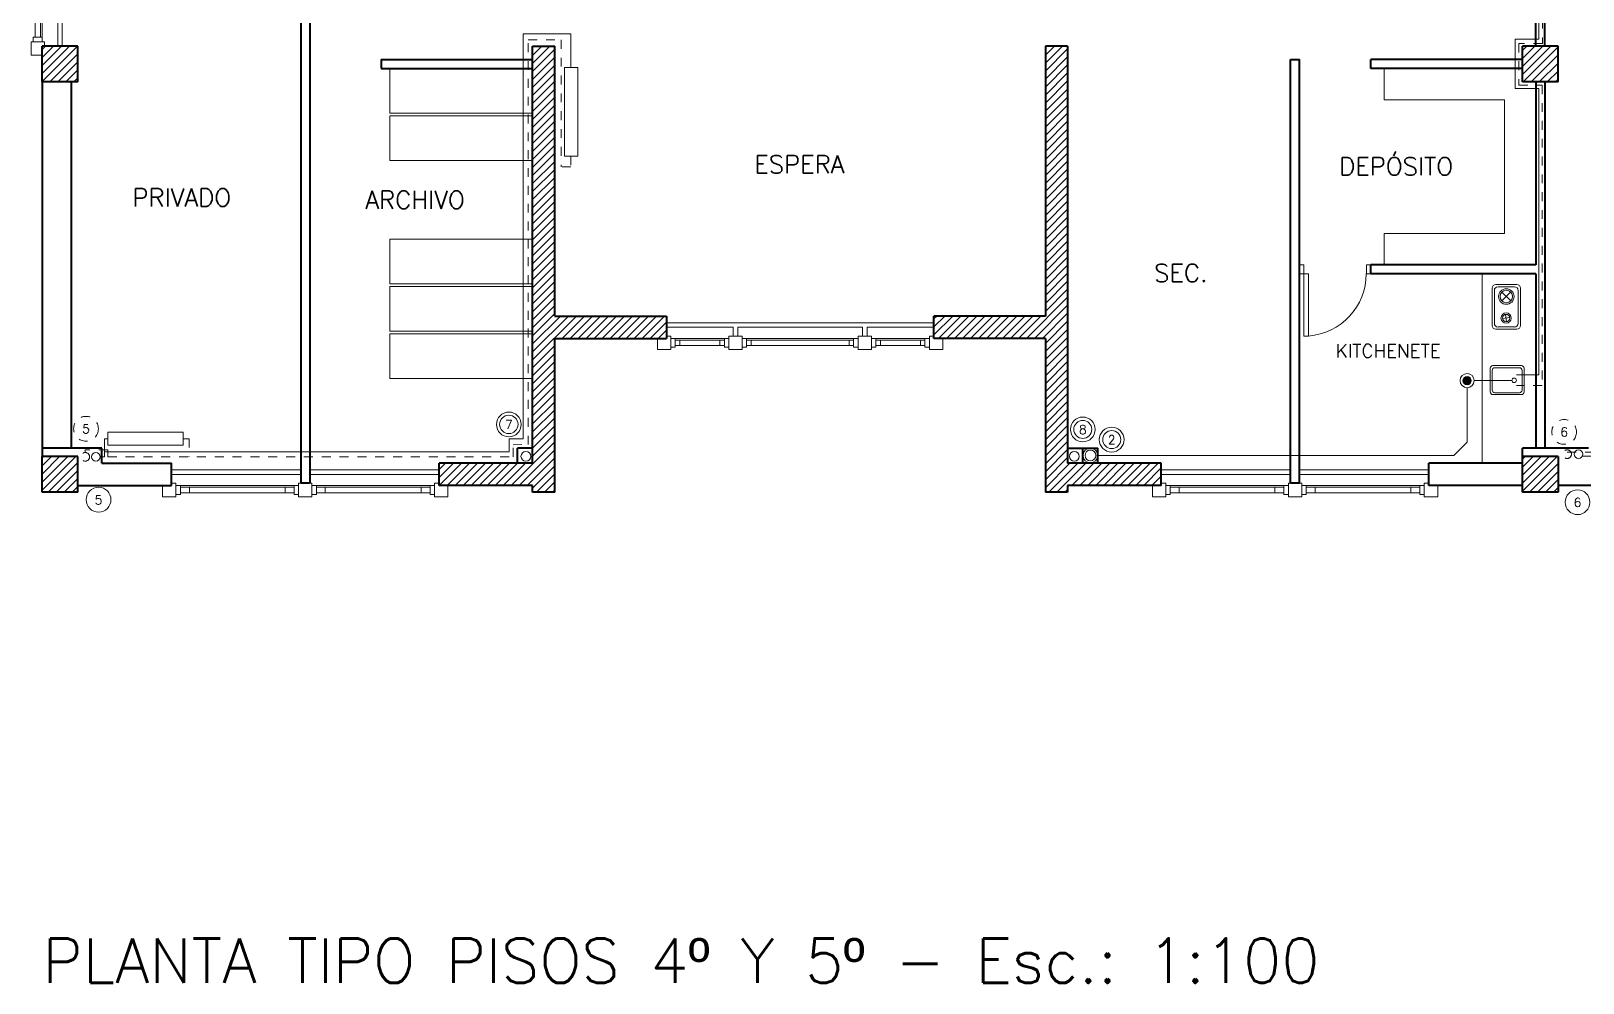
# Model space of a CAD drawing. Extents: x 1009 to 1343, y -172900 to 201.
# Drawn here: x 1275.32 to 1292.72, y 2.25 to 12.92 of the extents above; entities that cross this region are included whole.
import ezdxf

# ---------------------------------------------------------------- set-up
doc = ezdxf.new("R2010")
doc.units = 0
doc.header["$LTSCALE"] = 0.5
doc.linetypes.add('ACAD_ISO03W100', pattern=[30, 12, -18])
doc.linetypes.add('DASHED', pattern=[19.05, 12.7, -6.35])
for name, color, linetype, lineweight in [('Agua caliente', 230, 'CONTINUOUS', 18), ('Agua fria', 5, 'ACAD_ISO03W100', 18), ('Carpintería', 55, 'CONTINUOUS', 20), ('Desague primario', 10, 'CONTINUOUS', 18), ('Detalles 01', 8, 'CONTINUOUS', 9), ('Equipamiento fijo', 31, 'CONTINUOUS', 13), ('Equipamiento movil', 33, 'CONTINUOUS', 9), ('Muros corte', 7, 'CONTINUOUS', 40), ('Pluviales', 41, 'CONTINUOUS', 18), ('Punta 01', 6, 'CONTINUOUS', 9), ('Punta 015', 64, 'CONTINUOUS', 13), ('Punta 02', 11, 'CONTINUOUS', 20), ('Punta 05', 52, 'CONTINUOUS', 50), ('Ventilación', 105, 'CONTINUOUS', 18)]:
    doc.layers.add(name, color=color, linetype=linetype, lineweight=lineweight)
doc.styles.add('Texto 1 mm', font='simplex.shx', dxfattribs={"height": 0.1})
doc.styles.add('Texto 1.5 mm', font='simplex.shx', dxfattribs={"height": 0.15})
doc.styles.add('Texto 2 mm', font='simplex.shx', dxfattribs={"height": 0.2})
doc.styles.add('Texto 5 mm', font='simplex.shx', dxfattribs={"height": 0.5})
pattern_1 = [(45, (60.8, -104.45304), (-0.0449012806, 0.0449012806), [])]

msp = doc.modelspace()

# ---------------------------------------------------------------- hatches: boundary and pattern name
at = {"layer": 'Desague primario'}
msp.add_hatch(color=256, dxfattribs=at).paths.add_polyline_path([(1291.472, 9.003, 1), (1291.379, 9.003, 1)])
at = {"layer": 'Detalles 01'}
h = msp.add_hatch(dxfattribs=at)
h.set_pattern_fill('ANSI31,_O', color=256, scale=0.02)
h.set_pattern_definition(pattern_1)
h.paths.add_polyline_path([(1275.846, 12.752), (1275.446, 12.752), (1275.446, 12.352), (1275.846, 12.352)])
h = msp.add_hatch(dxfattribs=at)
h.set_pattern_fill('ANSI31,_O', color=256, scale=0.02)
h.set_pattern_definition(pattern_1)
h.paths.add_polyline_path([(1282.446, 9.727), (1281.196, 9.727), (1281.196, 12.752), (1280.946, 12.752), (1280.946, 8.077), (1279.896, 8.077), (1279.896, 7.827), (1280.946, 7.827), (1280.946, 7.752), (1281.196, 7.752), (1281.196, 9.477), (1282.446, 9.477)])
h.paths.add_polyline_path([(1286.946, 12.752), (1286.696, 12.752), (1286.696, 9.727), (1285.446, 9.727), (1285.446, 9.477), (1286.696, 9.477), (1286.696, 7.752), (1286.946, 7.752), (1286.946, 7.827), (1287.996, 7.827), (1287.996, 8.077), (1286.946, 8.077)])
h = msp.add_hatch(dxfattribs=at)
h.set_pattern_fill('ANSI31,_O', color=256, scale=0.02)
h.set_pattern_definition(pattern_1)
h.paths.add_polyline_path([(1292.446, 12.752), (1292.046, 12.752), (1292.046, 12.352), (1292.446, 12.352)])
h = msp.add_hatch(dxfattribs=at)
h.set_pattern_fill('ANSI31,_O', color=256, scale=0.02)
h.set_pattern_definition(pattern_1)
h.paths.add_polyline_path([(1275.846, 8.152), (1275.446, 8.152), (1275.446, 7.752), (1275.846, 7.752)])
h = msp.add_hatch(dxfattribs=at)
h.set_pattern_fill('ANSI31,_O', color=256, scale=0.02)
h.set_pattern_definition(pattern_1)
h.paths.add_polyline_path([(1292.446, 8.152), (1292.046, 8.152), (1292.046, 7.752), (1292.446, 7.752)])

# ---------------------------------------------------------------- linework, layer by layer
at = {"layer": 'Agua caliente', "lineweight": 20, "ltscale": 0.01}
for p, q in [((1292.23, 14.401), (1292.23, 12.829)), ((1280.841, 8.349), (1280.841, 12.891)), ((1280.841, 12.891), (1281.376, 12.891)), ((1281.376, 12.891), (1281.376, 12.512)), ((1292.23, 12.829), (1291.964, 12.829)), ((1291.964, 12.829), (1291.964, 12.277)), ((1291.964, 12.277), (1292.229, 12.277)), ((1292.229, 12.277), (1292.229, 9.068)), ((1292.229, 9.068), (1291.981, 9.068)), ((1276.143, 8.349), (1276.18, 8.349)), ((1276.143, 8.204), (1276.143, 8.349)), ((1276.143, 8.204), (1280.682, 8.204)), ((1276.143, 8.149), (1276.143, 8.204)), ((1280.682, 8.204), (1280.682, 8.349)), ((1280.682, 8.349), (1280.841, 8.349)), ((1276.095, 8.149), (1276.143, 8.149)), ((1292.725, 8.155), (1297.39, 8.155))]:
    msp.add_line(p, q, dxfattribs=at)
for centre, radius in [((1276.047, 8.149), 0.0486), ((1292.676, 8.179), 0.0486), ((1276.078, 7.668), 0.139), ((1292.664, 7.64), 0.139)]:
    msp.add_circle(centre, radius, dxfattribs=at)
at = {"layer": 'Agua fria', "lineweight": 20, "ltscale": 0.01}
for p, q in [((1292.27, 14.449), (1292.27, 12.783)), ((1280.896, 8.286), (1280.896, 12.823)), ((1280.896, 12.823), (1281.265, 12.823)), ((1281.265, 12.823), (1281.265, 11.399)), ((1292.27, 12.783), (1292.007, 12.783)), ((1292.007, 12.783), (1292.007, 12.316)), ((1292.007, 12.316), (1292.267, 12.316)), ((1292.267, 12.315), (1292.267, 8.948)), ((1281.376, 11.52), (1281.376, 11.399)), ((1281.376, 11.399), (1281.265, 11.399)), ((1292.267, 8.948), (1291.979, 8.948)), ((1276.181, 8.226), (1275.929, 8.226)), ((1275.929, 8.226), (1275.929, 8.198)), ((1276.181, 8.149), (1276.181, 8.226)), ((1277.027, 8.352), (1277.094, 8.352)), ((1277.094, 8.352), (1277.094, 8.149)), ((1280.726, 8.285), (1280.896, 8.286)), ((1280.726, 8.149), (1280.726, 8.285)), ((1292.548, 8.203), (1297.334, 8.203)), ((1276.181, 8.149), (1280.726, 8.149))]:
    msp.add_line(p, q, dxfattribs=at)
for centre in [(1275.937, 8.463), (1292.514, 8.428)]:
    msp.add_circle(centre, 0.139, dxfattribs=at)
at = {"layer": 'Agua fria', "linetype": 'DASHED', "lineweight": 20, "ltscale": 0.01}
for centre in [(1275.929, 8.149), (1292.548, 8.179)]:
    msp.add_circle(centre, 0.0486, dxfattribs=at)
at = {"layer": 'Carpintería'}
for p, q in [((1275.366, 14.619), (1275.366, 12.852)), ((1275.426, 14.619), (1275.426, 12.852)), ((1275.471, 12.802), (1275.321, 12.802)), ((1275.321, 12.802), (1275.321, 12.652)), ((1275.346, 12.802), (1275.346, 12.852)), ((1275.346, 12.852), (1275.446, 12.852)), ((1275.446, 12.852), (1275.446, 12.802)), ((1275.471, 12.802), (1275.471, 12.752)), ((1275.321, 12.652), (1275.446, 12.652)), ((1289.596, 10.302), (1289.546, 10.302)), ((1289.596, 10.302), (1289.596, 10.202)), ((1290.296, 10.302), (1290.296, 10.202)), ((1290.296, 10.302), (1290.346, 10.302)), ((1289.596, 10.202), (1289.546, 10.202)), ((1289.596, 10.202), (1289.596, 9.502)), ((1289.646, 10.202), (1289.596, 10.202)), ((1289.646, 9.502), (1289.646, 10.202)), ((1290.296, 10.202), (1290.346, 10.202)), ((1282.346, 9.352), (1282.346, 9.477)), ((1282.496, 9.502), (1282.446, 9.502)), ((1282.496, 9.352), (1282.496, 9.502)), ((1282.546, 9.477), (1282.496, 9.477)), ((1282.546, 9.377), (1282.546, 9.477)), ((1283.096, 9.457), (1282.546, 9.457)), ((1282.596, 9.397), (1282.596, 9.457)), ((1283.046, 9.397), (1283.046, 9.457)), ((1283.096, 9.377), (1283.096, 9.477)), ((1283.146, 9.477), (1283.096, 9.477)), ((1283.296, 9.502), (1283.146, 9.502)), ((1283.146, 9.502), (1283.146, 9.352)), ((1283.296, 9.502), (1283.296, 9.352)), ((1283.296, 9.477), (1283.346, 9.477)), ((1283.346, 9.377), (1283.346, 9.477)), ((1284.546, 9.457), (1283.346, 9.457)), ((1283.396, 9.397), (1283.396, 9.457)), ((1284.496, 9.397), (1284.496, 9.457)), ((1284.596, 9.477), (1284.546, 9.477)), ((1284.546, 9.377), (1284.546, 9.477)), ((1284.746, 9.502), (1284.596, 9.502)), ((1284.596, 9.502), (1284.596, 9.352)), ((1284.746, 9.502), (1284.746, 9.352)), ((1284.746, 9.477), (1284.796, 9.477)), ((1284.796, 9.377), (1284.796, 9.477)), ((1285.346, 9.457), (1284.796, 9.457)), ((1284.846, 9.397), (1284.846, 9.457)), ((1285.296, 9.397), (1285.296, 9.457)), ((1285.346, 9.377), (1285.346, 9.477)), ((1285.346, 9.477), (1285.396, 9.477)), ((1285.396, 9.352), (1285.396, 9.502)), ((1285.396, 9.502), (1285.446, 9.502)), ((1285.546, 9.352), (1285.546, 9.477)), ((1289.596, 9.502), (1289.646, 9.502)), ((1282.496, 9.352), (1282.346, 9.352)), ((1282.546, 9.377), (1282.496, 9.377)), ((1283.096, 9.397), (1282.546, 9.397)), ((1283.146, 9.377), (1283.096, 9.377)), ((1283.296, 9.352), (1283.146, 9.352)), ((1283.346, 9.377), (1283.296, 9.377)), ((1284.546, 9.397), (1283.346, 9.397)), ((1284.596, 9.377), (1284.546, 9.377)), ((1284.746, 9.352), (1284.596, 9.352)), ((1284.796, 9.377), (1284.746, 9.377)), ((1285.346, 9.397), (1284.796, 9.397)), ((1285.346, 9.377), (1285.396, 9.377)), ((1285.396, 9.352), (1285.546, 9.352)), ((1276.946, 7.852), (1276.896, 7.852)), ((1276.946, 7.702), (1276.946, 7.852)), ((1278.321, 7.702), (1278.321, 7.852)), ((1278.346, 7.852), (1278.321, 7.852)), ((1278.471, 7.852), (1278.446, 7.852)), ((1278.471, 7.702), (1278.471, 7.852)), ((1279.846, 7.702), (1279.846, 7.852)), ((1279.846, 7.852), (1279.896, 7.852)), ((1288.046, 7.852), (1287.996, 7.852)), ((1288.046, 7.702), (1288.046, 7.852)), ((1289.421, 7.702), (1289.421, 7.852)), ((1289.446, 7.852), (1289.421, 7.852)), ((1289.571, 7.852), (1289.546, 7.852)), ((1289.571, 7.702), (1289.571, 7.852)), ((1290.946, 7.702), (1290.946, 7.852)), ((1290.946, 7.852), (1290.996, 7.852)), ((1276.796, 7.702), (1276.796, 7.827)), ((1276.946, 7.702), (1276.796, 7.702)), ((1276.996, 7.827), (1276.946, 7.827)), ((1276.946, 7.727), (1276.996, 7.727)), ((1276.996, 7.727), (1276.996, 7.827)), ((1276.996, 7.807), (1278.271, 7.807)), ((1276.996, 7.747), (1278.271, 7.747)), ((1277.096, 7.747), (1277.096, 7.807)), ((1278.171, 7.747), (1278.171, 7.807)), ((1278.271, 7.827), (1278.271, 7.727)), ((1278.271, 7.827), (1278.321, 7.827)), ((1278.321, 7.727), (1278.271, 7.727)), ((1278.471, 7.702), (1278.321, 7.702)), ((1278.521, 7.827), (1278.471, 7.827)), ((1278.471, 7.727), (1278.521, 7.727)), ((1278.521, 7.727), (1278.521, 7.827)), ((1278.521, 7.807), (1279.796, 7.807)), ((1278.521, 7.747), (1279.796, 7.747)), ((1278.621, 7.747), (1278.621, 7.807)), ((1279.696, 7.747), (1279.696, 7.807)), ((1279.796, 7.727), (1279.796, 7.827)), ((1279.796, 7.827), (1279.846, 7.827)), ((1279.846, 7.727), (1279.796, 7.727)), ((1279.846, 7.702), (1279.996, 7.702)), ((1279.996, 7.702), (1279.996, 7.827)), ((1287.896, 7.702), (1287.896, 7.827)), ((1288.046, 7.702), (1287.896, 7.702)), ((1288.096, 7.827), (1288.046, 7.827)), ((1288.046, 7.727), (1288.096, 7.727)), ((1288.096, 7.727), (1288.096, 7.827)), ((1288.096, 7.807), (1289.371, 7.807)), ((1288.096, 7.747), (1289.371, 7.747)), ((1288.196, 7.747), (1288.196, 7.807)), ((1289.271, 7.747), (1289.271, 7.807)), ((1289.371, 7.827), (1289.371, 7.727)), ((1289.371, 7.827), (1289.421, 7.827)), ((1289.421, 7.727), (1289.371, 7.727)), ((1289.571, 7.702), (1289.421, 7.702)), ((1289.621, 7.827), (1289.571, 7.827)), ((1289.571, 7.727), (1289.621, 7.727)), ((1289.621, 7.727), (1289.621, 7.827)), ((1289.621, 7.807), (1290.896, 7.807)), ((1289.621, 7.747), (1290.896, 7.747)), ((1289.721, 7.747), (1289.721, 7.807)), ((1290.796, 7.747), (1290.796, 7.807)), ((1290.896, 7.727), (1290.896, 7.827)), ((1290.896, 7.827), (1290.946, 7.827)), ((1290.946, 7.727), (1290.896, 7.727)), ((1290.946, 7.702), (1291.096, 7.702)), ((1291.096, 7.702), (1291.096, 7.827))]:
    msp.add_line(p, q, dxfattribs=at)
at = {"layer": 'Desague primario'}
msp.add_line((1291.472, 9.007), (1291.379, 9.007), dxfattribs=at)
at = {"layer": 'Desague primario', "lineweight": 20, "ltscale": 0.01}
for p, q in [((1291.426, 8.924), (1291.426, 8.313)), ((1291.505, 9.003), (1291.928, 9.003)), ((1291.276, 8.163), (1291.426, 8.313)), ((1291.276, 8.163), (1287.286, 8.162))]:
    msp.add_line(p, q, dxfattribs=at)
at = {"layer": 'Desague primario'}
for centre, radius in [((1291.426, 9.003), 0.0793), ((1291.426, 9.003), 0.0464), ((1287.44, 8.342), 0.101), ((1287.201, 8.164), 0.0605)]:
    msp.add_circle(centre, radius, dxfattribs=at)
at = {"layer": 'Detalles 01'}
for p, q in [((1275.621, 14.694), (1275.621, 12.752)), ((1275.671, 14.694), (1275.671, 12.752)), ((1275.446, 14.619), (1275.446, 12.852)), ((1282.446, 9.652), (1285.446, 9.652)), ((1282.446, 9.602), (1283.196, 9.602)), ((1283.196, 9.502), (1283.196, 9.602)), ((1283.246, 9.502), (1283.246, 9.602)), ((1283.246, 9.602), (1284.646, 9.602)), ((1284.646, 9.502), (1284.646, 9.602)), ((1284.696, 9.502), (1284.696, 9.602)), ((1284.696, 9.602), (1285.446, 9.602)), ((1283.096, 9.477), (1282.546, 9.477)), ((1284.546, 9.477), (1283.346, 9.477)), ((1285.346, 9.477), (1284.796, 9.477)), ((1278.346, 8.002), (1276.896, 8.002)), ((1278.346, 7.952), (1276.896, 7.952)), ((1279.896, 8.002), (1278.446, 8.002)), ((1279.896, 7.952), (1278.446, 7.952)), ((1289.446, 8.002), (1287.996, 8.002)), ((1289.446, 7.952), (1287.996, 7.952)), ((1290.996, 8.002), (1289.546, 8.002)), ((1290.996, 7.952), (1289.546, 7.952)), ((1278.271, 7.827), (1276.996, 7.827)), ((1279.796, 7.827), (1278.521, 7.827)), ((1289.371, 7.827), (1288.096, 7.827)), ((1290.896, 7.827), (1289.621, 7.827))]:
    msp.add_line(p, q, dxfattribs=at)
msp.add_arc((1289.592, 10.204), 0.703, 274.3593, 359.8829, dxfattribs=at)
at = {"layer": 'Equipamiento fijo'}
for p, q in [((1279.346, 12.002), (1279.346, 12.502)), ((1290.496, 12.502), (1290.496, 12.152)), ((1291.846, 12.152), (1290.496, 12.152)), ((1291.846, 12.152), (1291.846, 10.652)), ((1279.346, 12.002), (1280.946, 12.002)), ((1279.346, 11.472), (1279.346, 11.972)), ((1279.346, 11.972), (1280.946, 11.972)), ((1279.346, 11.472), (1280.946, 11.472)), ((1291.846, 10.652), (1290.496, 10.652)), ((1290.496, 10.302), (1290.496, 10.652)), ((1279.346, 10.587), (1280.946, 10.587)), ((1279.346, 10.087), (1279.346, 10.587)), ((1291.596, 10.202), (1291.596, 8.077)), ((1279.346, 10.087), (1280.946, 10.087)), ((1279.346, 9.557), (1279.346, 10.057)), ((1279.346, 10.057), (1280.946, 10.057)), ((1279.346, 9.557), (1280.946, 9.557)), ((1279.346, 9.027), (1279.346, 9.527)), ((1279.346, 9.527), (1280.946, 9.527)), ((1279.346, 9.027), (1280.946, 9.027))]:
    msp.add_line(p, q, dxfattribs=at)
at = {"layer": 'Equipamiento movil'}
for p, q in [((1291.707, 9.621), (1291.707, 10.04)), ((1291.732, 9.646), (1291.732, 10.014)), ((1291.748, 10.081), (1291.983, 10.081)), ((1291.773, 10.056), (1291.957, 10.056)), ((1291.914, 9.995), (1291.815, 9.896)), ((1291.815, 9.995), (1291.915, 9.896)), ((1291.999, 10.014), (1291.999, 9.83)), ((1292.024, 10.04), (1292.024, 9.83)), ((1291.999, 9.83), (1291.999, 9.646)), ((1292.024, 9.83), (1292.024, 9.621)), ((1291.983, 9.58), (1291.748, 9.58)), ((1291.957, 9.605), (1291.773, 9.605)), ((1291.904, 9.711), (1291.822, 9.699)), ((1291.869, 9.664), (1291.857, 9.746)), ((1291.685, 8.877), (1291.685, 9.142)), ((1291.707, 9.117), (1291.707, 8.898)), ((1291.715, 9.172), (1292.034, 9.172)), ((1292.012, 9.147), (1291.737, 9.147)), ((1292.042, 8.898), (1292.042, 9.117)), ((1292.064, 9.142), (1292.064, 8.877)), ((1292.034, 8.847), (1291.715, 8.847)), ((1291.737, 8.868), (1292.012, 8.868))]:
    msp.add_line(p, q, dxfattribs=at)
for centre, radius in [((1291.865, 9.946), 0.0871), ((1291.865, 9.946), 0.0703), ((1291.863, 9.705), 0.0577), ((1291.863, 9.705), 0.041), ((1291.953, 9.007), 0.0252)]:
    msp.add_circle(centre, radius, dxfattribs=at)
for centre, radius, start, end in [((1291.748, 10.04), 0.0418, 90, 180), ((1291.773, 10.014), 0.0418, 90, 180), ((1291.957, 10.014), 0.0418, 0, 90), ((1291.983, 10.04), 0.0418, 0, 90), ((1291.748, 9.621), 0.0418, 180, 270), ((1291.773, 9.646), 0.0418, 180, 270), ((1291.957, 9.646), 0.0418, 270, 0), ((1291.983, 9.621), 0.0418, 270, 0), ((1291.715, 9.142), 0.03, 90, 180), ((1291.737, 9.117), 0.03, 90, 180), ((1292.012, 9.117), 0.03, 0, 90), ((1292.034, 9.142), 0.03, 0, 90), ((1291.715, 8.877), 0.03, 180, 270), ((1291.737, 8.898), 0.03, 180, 270), ((1292.012, 8.898), 0.03, 270, 360), ((1292.034, 8.877), 0.03, 270, 0)]:
    msp.add_arc(centre, radius, start, end, dxfattribs=at)
at = {"layer": 'Muros corte'}
for p, q in [((1278.346, 14.794), (1278.346, 7.852)), ((1278.446, 14.794), (1278.446, 7.852)), ((1292.196, 12.752), (1292.196, 14.794)), ((1292.296, 12.752), (1292.296, 14.694)), ((1275.846, 12.752), (1275.446, 12.752)), ((1275.446, 12.352), (1275.446, 12.752)), ((1275.846, 12.352), (1275.846, 12.752)), ((1280.946, 12.752), (1281.196, 12.752)), ((1280.946, 8.077), (1280.946, 12.752)), ((1281.196, 9.727), (1281.196, 12.752)), ((1286.946, 12.752), (1286.696, 12.752)), ((1286.696, 12.752), (1286.696, 9.727)), ((1286.946, 12.752), (1286.946, 8.077)), ((1292.446, 12.752), (1292.046, 12.752)), ((1292.046, 12.352), (1292.046, 12.752)), ((1292.446, 12.352), (1292.446, 12.752)), ((1279.246, 12.602), (1280.946, 12.602)), ((1279.246, 12.602), (1279.246, 12.502)), ((1289.446, 7.852), (1289.446, 12.602)), ((1289.446, 12.602), (1289.546, 12.602)), ((1289.546, 7.852), (1289.546, 12.602)), ((1292.046, 12.602), (1290.346, 12.602)), ((1290.346, 12.502), (1290.346, 12.602)), ((1279.246, 12.502), (1280.946, 12.502)), ((1292.046, 12.502), (1290.346, 12.502)), ((1275.846, 12.352), (1275.446, 12.352)), ((1275.446, 12.352), (1275.446, 8.152)), ((1275.771, 12.352), (1275.771, 8.247)), ((1292.446, 12.352), (1292.046, 12.352)), ((1292.196, 12.352), (1292.196, 10.302)), ((1292.296, 12.352), (1292.296, 8.247)), ((1292.196, 10.302), (1290.346, 10.302)), ((1290.346, 10.202), (1290.346, 10.302)), ((1292.196, 10.202), (1290.346, 10.202)), ((1292.196, 10.202), (1292.196, 8.247)), ((1281.196, 9.727), (1282.446, 9.727)), ((1282.446, 9.727), (1282.446, 9.477)), ((1285.446, 9.477), (1285.446, 9.727)), ((1286.696, 9.727), (1285.446, 9.727)), ((1281.196, 9.477), (1282.446, 9.477)), ((1281.196, 7.752), (1281.196, 9.477)), ((1286.696, 9.477), (1285.446, 9.477)), ((1286.696, 9.477), (1286.696, 7.752)), ((1276.114, 8.247), (1275.446, 8.247)), ((1276.114, 8.077), (1276.114, 8.247)), ((1280.946, 8.247), (1280.776, 8.247)), ((1280.776, 8.077), (1280.776, 8.247)), ((1286.946, 8.247), (1287.116, 8.247)), ((1287.116, 8.077), (1287.116, 8.247)), ((1287.116, 8.247), (1287.286, 8.247)), ((1287.286, 8.077), (1287.286, 8.247)), ((1292.786, 8.247), (1292.046, 8.247)), ((1292.046, 8.152), (1292.046, 8.247)), ((1275.846, 8.152), (1275.446, 8.152)), ((1275.446, 7.752), (1275.446, 8.152)), ((1275.846, 7.752), (1275.846, 8.152)), ((1276.114, 8.077), (1276.896, 8.077)), ((1276.896, 7.827), (1276.896, 8.077)), ((1280.946, 8.077), (1279.896, 8.077)), ((1279.896, 7.827), (1279.896, 8.077)), ((1287.996, 8.077), (1286.946, 8.077)), ((1287.996, 7.827), (1287.996, 8.077)), ((1292.046, 8.077), (1290.996, 8.077)), ((1290.996, 7.827), (1290.996, 8.077)), ((1292.446, 8.152), (1292.046, 8.152)), ((1292.046, 7.752), (1292.046, 8.152)), ((1292.446, 8.152), (1292.446, 7.752)), ((1278.446, 7.852), (1278.346, 7.852)), ((1289.546, 7.852), (1289.446, 7.852)), ((1275.846, 7.752), (1275.446, 7.752)), ((1275.846, 7.827), (1276.896, 7.827)), ((1280.946, 7.827), (1279.896, 7.827)), ((1280.946, 7.752), (1280.946, 7.827)), ((1281.196, 7.752), (1280.946, 7.752)), ((1286.946, 7.752), (1286.696, 7.752)), ((1287.996, 7.827), (1286.946, 7.827)), ((1286.946, 7.827), (1286.946, 7.752)), ((1292.046, 7.827), (1290.996, 7.827)), ((1292.446, 7.752), (1292.046, 7.752)), ((1293.546, 7.827), (1292.446, 7.827))]:
    msp.add_line(p, q, dxfattribs=at)
at = {"layer": 'Muros corte', "lineweight": 20}
msp.add_line((1287.116, 8.077), (1287.116, 8.247), dxfattribs=at)
at = {"layer": 'Pluviales'}
for centre, radius in [((1280.679, 8.512), 0.139), ((1287.116, 8.456), 0.139), ((1280.87, 8.154), 0.055), ((1287.021, 8.154), 0.055)]:
    msp.add_circle(centre, radius, dxfattribs=at)
at = {"layer": 'Pluviales', "lineweight": 20, "ltscale": 0.01}
for centre, radius in [((1280.679, 8.512), 0.103), ((1287.116, 8.456), 0.101)]:
    msp.add_circle(centre, radius, dxfattribs=at)
at = {"layer": 'Punta 02', "lineweight": 20, "ltscale": 0.01}
for points in [[(1281.302, 11.52), (1281.302, 12.512), (1281.451, 12.512), (1281.451, 11.52)], [(1277.027, 8.279), (1276.18, 8.279), (1276.18, 8.425), (1277.027, 8.425)]]:
    msp.add_lwpolyline(points, close=True, dxfattribs=at)
at = {"layer": 'Ventilación'}
for centre, radius in [((1287.44, 8.342), 0.139), ((1287.201, 8.164), 0.0828)]:
    msp.add_circle(centre, radius, dxfattribs=at)

# ---------------------------------------------------------------- texts
at = {"layer": 'Punta 01', "char_height": 0.1, "width": 0.92289, "attachment_point": 2, "style": 'Texto 1 mm'}
for s, insert in [('7', (1280.679, 8.561)), ('8', (1287.116, 8.504))]:
    msp.add_mtext(s, dxfattribs=dict(at, insert=insert))
at = {"layer": 'Punta 01', "lineweight": 20, "ltscale": 0.01, "char_height": 0.1, "width": 0.92289, "attachment_point": 2, "style": 'Texto 1 mm'}
for s, insert in [('5', (1275.937, 8.512)), ('2', (1287.44, 8.39)), ('6', (1292.514, 8.477)), ('5', (1276.078, 7.716)), ('6', (1292.664, 7.688))]:
    msp.add_mtext(s, dxfattribs=dict(at, insert=insert))
at = {"layer": 'Punta 015', "lineweight": 20, "insert": (1289.952, 9.411), "char_height": 0.15, "width": 1.38855, "attachment_point": 1, "style": 'Texto 1.5 mm'}
msp.add_mtext('KITCHENETE', dxfattribs=at)
at = {"layer": 'Punta 02', "lineweight": 20, "char_height": 0.2, "attachment_point": 1, "style": 'Texto 2 mm'}
for s, insert, width in [('ESPERA', (1283.432, 11.528), 1.0557), ('DEPÓSITO', (1289.992, 11.505), 1.41809), ('PRIVADO', (1276.459, 11.155), 1.26943), ('ARCHIVO', (1279.071, 11.129), 1.29857), ('SEC.', (1287.916, 10.31), 0.60596)]:
    msp.add_mtext(s, dxfattribs=dict(at, insert=insert, width=width))
at = {"layer": 'Punta 05', "lineweight": 20, "insert": (1275.45, 2.751), "char_height": 0.5, "width": 17.24555, "attachment_point": 1, "style": 'Texto 5 mm'}
msp.add_mtext('PLANTA TIPO PISOS 4º Y 5º - Esc.: 1:100', dxfattribs=at)

doc.saveas('drawing.dxf')
